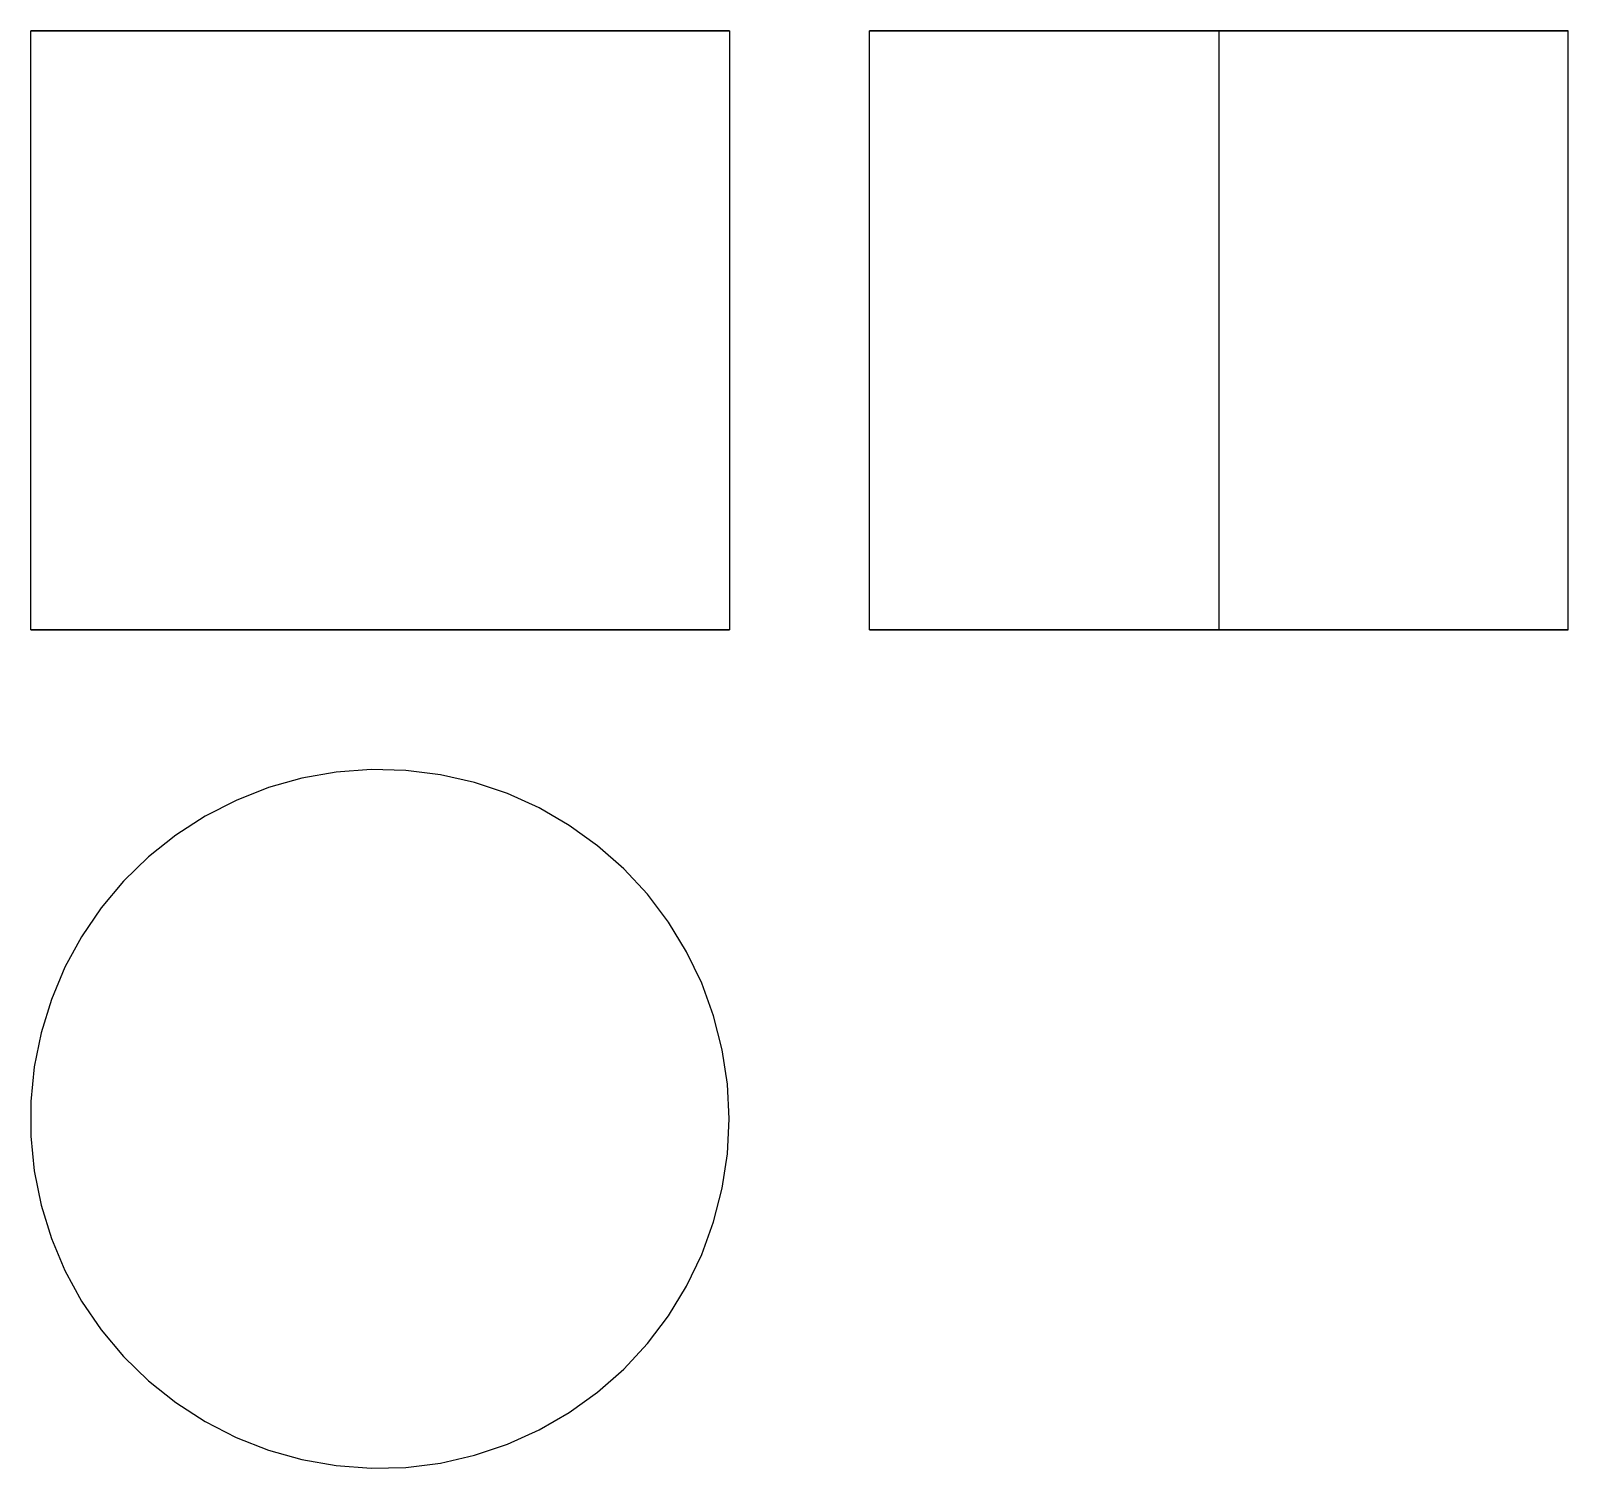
# Model space of a CAD drawing. Extents: x 0 to 1.93, y 0 to 1.8.
import ezdxf

# ---------------------------------------------------------------- set-up
doc = ezdxf.new("R2010")
doc.units = 0
doc.linetypes.add('HIDDEN', pattern=[9, 6, -3])
for name, color, linetype in [('FRONT', 7, 'CONTINUOUS'), ('FRONT_HID', 7, 'HIDDEN'), ('RIGHT', 7, 'CONTINUOUS'), ('RIGHT_HID', 7, 'HIDDEN'), ('TOP', 7, 'CONTINUOUS'), ('TOP_HID', 7, 'HIDDEN')]:
    doc.layers.add(name, color=color, linetype=linetype)

msp = doc.modelspace()

# ---------------------------------------------------------------- linework, layer by layer
at = {"layer": 'FRONT'}
for p, q in [((0.875, 1.799728), (0, 1.799728)), ((0, 1.049728), (0, 1.799728)), ((0.875, 1.799728), (0.875, 1.049728)), ((0.875, 1.049728), (0, 1.049728))]:
    msp.add_line(p, q, dxfattribs=at)
at = {"layer": 'FRONT_HID', "linetype": 'HIDDEN'}
for p, q in [((0, 1.799728), (0.875, 1.799728)), ((0, 1.049728), (0.875, 1.049728))]:
    msp.add_line(p, q, dxfattribs=at)
at = {"layer": 'RIGHT'}
for p, q in [((1.4875, 1.799728), (1.05, 1.799728)), ((1.05, 1.049728), (1.05, 1.799728)), ((1.925, 1.799728), (1.4875, 1.799728)), ((1.4875, 1.799728), (1.4875, 1.049728)), ((1.925, 1.049728), (1.925, 1.799728)), ((1.4875, 1.049728), (1.05, 1.049728)), ((1.925, 1.049728), (1.4875, 1.049728))]:
    msp.add_line(p, q, dxfattribs=at)
at = {"layer": 'RIGHT_HID', "linetype": 'HIDDEN'}
for p, q in [((1.05, 1.799728), (1.925, 1.799728)), ((1.05, 1.049728), (1.925, 1.049728))]:
    msp.add_line(p, q, dxfattribs=at)
at = {"layer": 'TOP'}
for p, q in [((0.382556, 0.871469), (0.339603, 0.863895)), ((0.426049, 0.874728), (0.382556, 0.871469)), ((0.469651, 0.873641), (0.426049, 0.874728)), ((0.512927, 0.868217), (0.469651, 0.873641)), ((0.555449, 0.858512), (0.512927, 0.868217)), ((0.297618, 0.852082), (0.257018, 0.836148)), ((0.339603, 0.863895), (0.297618, 0.852082)), ((0.596793, 0.844621), (0.555449, 0.858512)), ((0.257018, 0.836148), (0.218206, 0.81625)), ((0.636548, 0.826683), (0.596793, 0.844621)), ((0.218206, 0.81625), (0.181568, 0.792587)), ((0.67432, 0.804875), (0.636548, 0.826683)), ((0.181568, 0.792587), (0.147469, 0.765393)), ((0.709733, 0.779415), (0.67432, 0.804875)), ((0.742435, 0.750556), (0.709733, 0.779415)), ((0.147469, 0.765393), (0.116246, 0.73494)), ((0.116246, 0.73494), (0.088211, 0.701528)), ((0.772101, 0.718584), (0.742435, 0.750556)), ((0.798436, 0.683817), (0.772101, 0.718584)), ((0.088211, 0.701528), (0.063641, 0.665492)), ((0.821178, 0.6466), (0.798436, 0.683817)), ((0.063641, 0.665492), (0.042782, 0.627188)), ((0.840102, 0.607304), (0.821178, 0.6466)), ((0.042782, 0.627188), (0.025841, 0.586998)), ((0.855019, 0.566319), (0.840102, 0.607304)), ((0.025841, 0.586998), (0.012985, 0.54532)), ((0.865782, 0.524053), (0.855019, 0.566319)), ((0.012985, 0.54532), (0.004343, 0.50257)), ((0.872282, 0.480925), (0.865782, 0.524053)), ((0.004343, 0.50257), (0, 0.459172)), ((0.874456, 0.437364), (0.872282, 0.480925)), ((0, 0.459172), (0, 0.415556)), ((0.872282, 0.393803), (0.874456, 0.437364)), ((0, 0.415556), (0.004343, 0.372158)), ((0.865782, 0.350675), (0.872282, 0.393803)), ((0.004343, 0.372158), (0.012985, 0.329408)), ((0.855019, 0.308409), (0.865782, 0.350675)), ((0.012985, 0.329408), (0.025841, 0.28773)), ((0.840102, 0.267424), (0.855019, 0.308409)), ((0.025841, 0.28773), (0.042782, 0.24754)), ((0.821178, 0.228128), (0.840102, 0.267424)), ((0.042782, 0.24754), (0.063641, 0.209236)), ((0.798436, 0.190911), (0.821178, 0.228128)), ((0.063641, 0.209236), (0.088211, 0.1732)), ((0.772101, 0.156144), (0.798436, 0.190911)), ((0.088211, 0.1732), (0.116246, 0.139788)), ((0.742435, 0.124172), (0.772101, 0.156144)), ((0.116246, 0.139788), (0.147469, 0.109335)), ((0.709733, 0.095313), (0.742435, 0.124172)), ((0.147469, 0.109335), (0.181568, 0.082141)), ((0.181568, 0.082141), (0.218206, 0.058478)), ((0.67432, 0.069853), (0.709733, 0.095313)), ((0.218206, 0.058478), (0.257018, 0.03858)), ((0.636548, 0.048045), (0.67432, 0.069853)), ((0.257018, 0.03858), (0.297618, 0.022646)), ((0.596793, 0.030107), (0.636548, 0.048045)), ((0.297618, 0.022646), (0.339603, 0.010833)), ((0.555449, 0.016216), (0.596793, 0.030107)), ((0.339603, 0.010833), (0.382556, 0.003259)), ((0.382556, 0.003259), (0.426049, 0)), ((0.426049, 0), (0.469651, 0.001087)), ((0.469651, 0.001087), (0.512927, 0.006511)), ((0.512927, 0.006511), (0.555449, 0.016216))]:
    msp.add_line(p, q, dxfattribs=at)
at = {"layer": 'TOP_HID', "linetype": 'HIDDEN'}
for p, q in [((0.382556, 0.871469), (0.339603, 0.863895)), ((0.426049, 0.874728), (0.382556, 0.871469)), ((0.469651, 0.873641), (0.426049, 0.874728)), ((0.512927, 0.868217), (0.469651, 0.873641)), ((0.555449, 0.858512), (0.512927, 0.868217)), ((0.297618, 0.852082), (0.257018, 0.836148)), ((0.339603, 0.863895), (0.297618, 0.852082)), ((0.596793, 0.844621), (0.555449, 0.858512)), ((0.257018, 0.836148), (0.218206, 0.81625)), ((0.636548, 0.826683), (0.596793, 0.844621)), ((0.218206, 0.81625), (0.181568, 0.792587)), ((0.67432, 0.804875), (0.636548, 0.826683)), ((0.181568, 0.792587), (0.147469, 0.765393)), ((0.709733, 0.779415), (0.67432, 0.804875)), ((0.742435, 0.750556), (0.709733, 0.779415)), ((0.147469, 0.765393), (0.116246, 0.73494)), ((0.116246, 0.73494), (0.088211, 0.701528)), ((0.772101, 0.718584), (0.742435, 0.750556)), ((0.798436, 0.683817), (0.772101, 0.718584)), ((0.088211, 0.701528), (0.063641, 0.665492)), ((0.821178, 0.6466), (0.798436, 0.683817)), ((0.063641, 0.665492), (0.042782, 0.627188)), ((0.840102, 0.607304), (0.821178, 0.6466)), ((0.042782, 0.627188), (0.025841, 0.586998)), ((0.855019, 0.566319), (0.840102, 0.607304)), ((0.025841, 0.586998), (0.012985, 0.54532)), ((0.865782, 0.524053), (0.855019, 0.566319)), ((0.012985, 0.54532), (0.004343, 0.50257)), ((0.872282, 0.480925), (0.865782, 0.524053)), ((0.004343, 0.50257), (0, 0.459172)), ((0.874456, 0.437364), (0.872282, 0.480925)), ((0, 0.459172), (0, 0.415556)), ((0.872282, 0.393803), (0.874456, 0.437364)), ((0, 0.415556), (0.004343, 0.372158)), ((0.865782, 0.350675), (0.872282, 0.393803)), ((0.004343, 0.372158), (0.012985, 0.329408)), ((0.855019, 0.308409), (0.865782, 0.350675)), ((0.012985, 0.329408), (0.025841, 0.28773)), ((0.840102, 0.267424), (0.855019, 0.308409)), ((0.025841, 0.28773), (0.042782, 0.24754)), ((0.821178, 0.228128), (0.840102, 0.267424)), ((0.042782, 0.24754), (0.063641, 0.209236)), ((0.798436, 0.190911), (0.821178, 0.228128)), ((0.063641, 0.209236), (0.088211, 0.1732)), ((0.772101, 0.156144), (0.798436, 0.190911)), ((0.088211, 0.1732), (0.116246, 0.139788)), ((0.742435, 0.124172), (0.772101, 0.156144)), ((0.116246, 0.139788), (0.147469, 0.109335)), ((0.709733, 0.095313), (0.742435, 0.124172)), ((0.147469, 0.109335), (0.181568, 0.082141)), ((0.181568, 0.082141), (0.218206, 0.058478)), ((0.67432, 0.069853), (0.709733, 0.095313)), ((0.218206, 0.058478), (0.257018, 0.03858)), ((0.636548, 0.048045), (0.67432, 0.069853)), ((0.257018, 0.03858), (0.297618, 0.022646)), ((0.596793, 0.030107), (0.636548, 0.048045)), ((0.297618, 0.022646), (0.339603, 0.010833)), ((0.555449, 0.016216), (0.596793, 0.030107)), ((0.339603, 0.010833), (0.382556, 0.003259)), ((0.382556, 0.003259), (0.426049, 0)), ((0.426049, 0), (0.469651, 0.001087)), ((0.469651, 0.001087), (0.512927, 0.006511)), ((0.512927, 0.006511), (0.555449, 0.016216))]:
    msp.add_line(p, q, dxfattribs=at)

doc.saveas('drawing.dxf')
